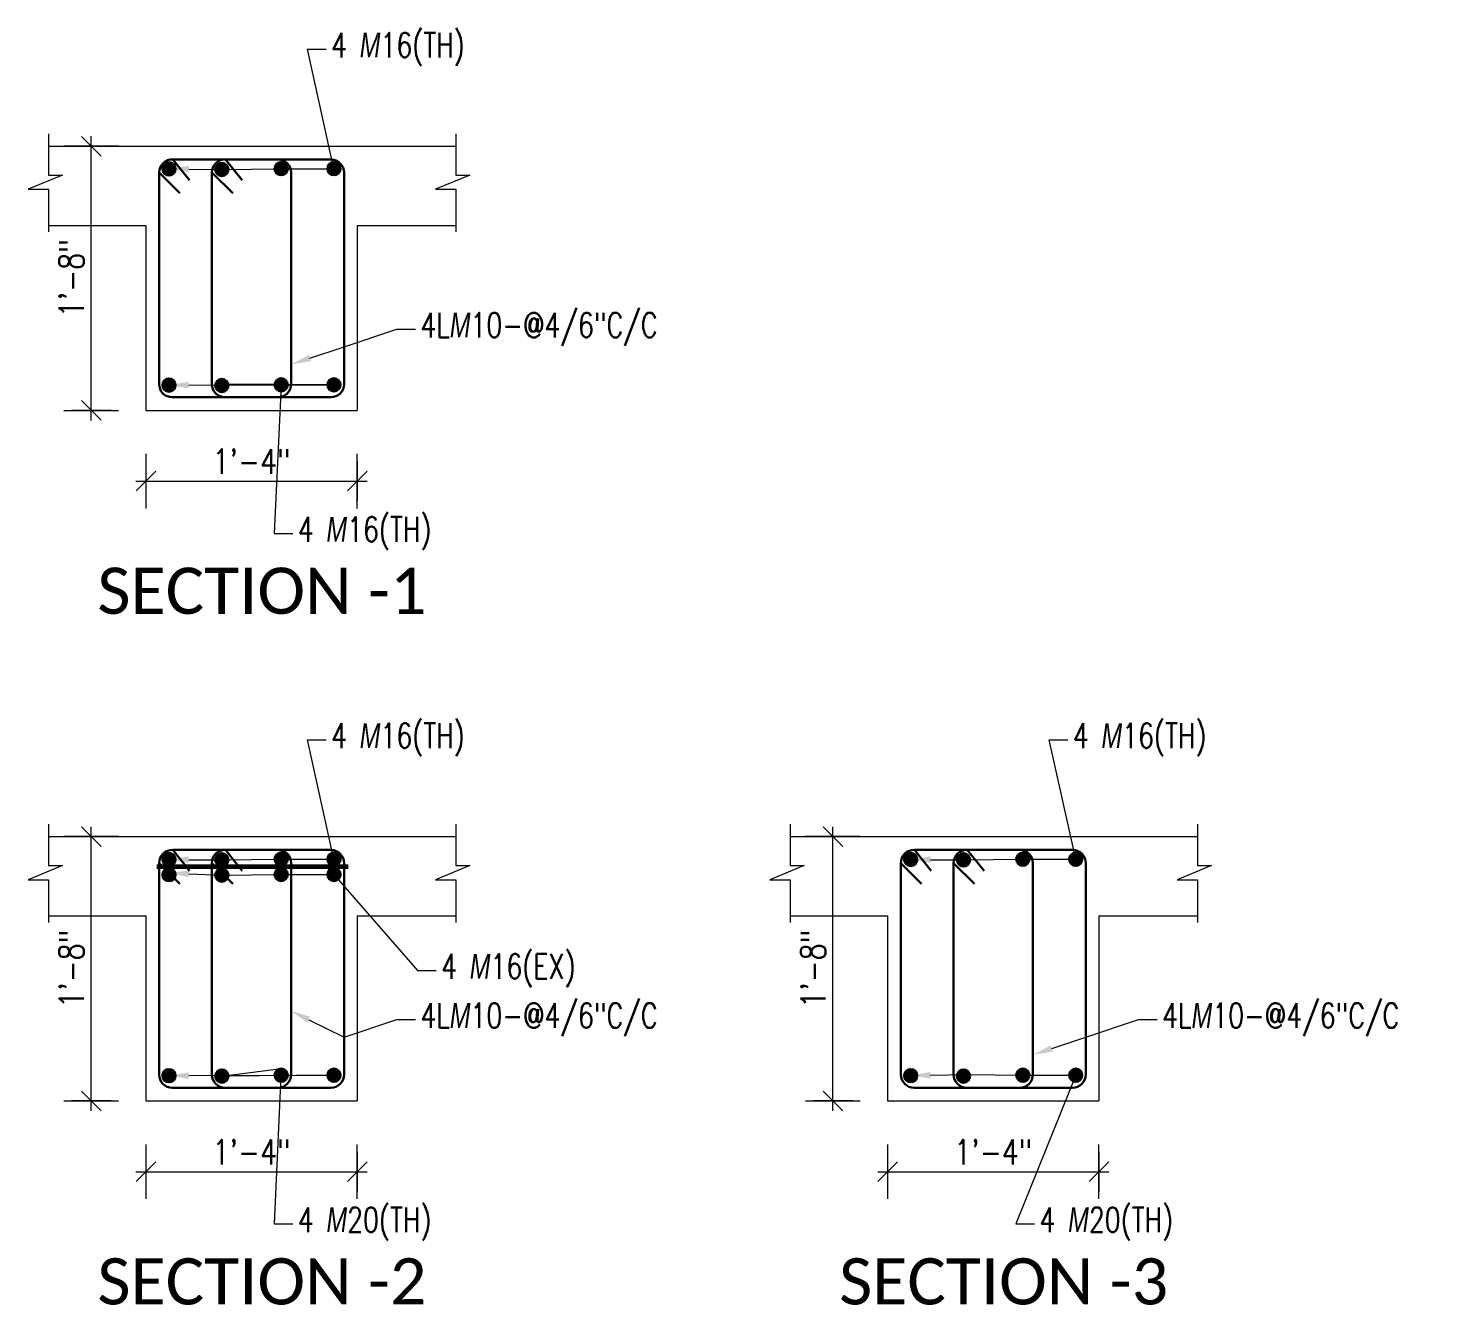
# Model space of a CAD drawing. Header units: inches. Extents: x 0 to 162649, y -36601 to -26324.
# Drawn here: x 155560 to 155666.2, y -36112.7 to -36016 of the extents above; entities that cross this region are included whole.
import ezdxf
from ezdxf import colors
from ezdxf.entities.mleader import LeaderData, LeaderLine
from ezdxf.math import Vec2, Vec3

# ---------------------------------------------------------------- set-up
doc = ezdxf.new("R2010")
doc.units = ezdxf.units.IN
doc.header["$MEASUREMENT"] = 0
for name, color, linetype, lineweight in [('Dim', 1, 'Continuous', 13), ('hatch', 252, 'Continuous', 0), ('OL_AR_Text', 140, 'Continuous', 5), ('Rein', 3, 'Continuous', 30), ('Stirrups', 191, 'Continuous', 25), ('TEXT', 7, 'Continuous', 9)]:
    doc.layers.add(name, color=color, linetype=linetype, lineweight=lineweight)
doc.styles.add('1-8 Annotative Text', font='calibri.ttf', dxfattribs={"height": 0.125})
doc.styles.add('DIM', font='simplex.shx', dxfattribs={"width": 0.75})
doc.styles.add('rmtext', font='romans.shx', dxfattribs={"width": 0.8})
doc.dimstyles.new('DIM-24', dxfattribs={"dimscale": 24, "dimtxt": 0.078125, "dimasz": 0.0625, "dimexe": 0.0625, "dimexo": 0.015625, "dimgap": 0.015625, "dimtad": 1, "dimdec": 1, "dimzin": 3, "dimdsep": 46, "dimlunit": 4, "dimtxsty": 'rmtext', "dimblk": 'OBLIQUE', "dimcen": 0.09375, "dimdle": 0.03125, "dimclrd": 1, "dimclre": 1, "dimclrt": 2, "dimadec": 0, "dimazin": 0, "dimtfac": 0.75, "dimtdec": 1, "dimtix": 1, "dimtmove": 0, "dimatfit": 3, "dimfxl": 0.0625, "dimfxlon": 1, "dimfrac": 1, "dimtolj": 1, "dimtzin": 0, "dimlwd": -1, "dimlwe": 5, "dimarcsym": 0})

# ---------------------------------------------------------------- blocks, each defined once
blk = doc.blocks.new('_Oblique')
for p, q in [((0, -1.375), (0, 1.375)), ((-0.495, -0.495), (0.495, 0.495))]:
    blk.add_line(p, q)
blk = doc.blocks.new('*D291')
at = {"layer": 'Defpoints', "color": 0, "transparency": 16777216}
for p in [(155568.96, -36044.99), (155584.96, -36044.99), (155584.96, -36050.34)]:
    blk.add_point(p, dxfattribs=at)
at = {"layer": 'Dim', "color": 1, "lineweight": 5, "transparency": 16777216}
for p, q in [((155568.96, -36048.84), (155568.96, -36051.84)), ((155584.96, -36048.84), (155584.96, -36051.84))]:
    blk.add_line(p, q, dxfattribs=at)
at = {"layer": 'Dim', "color": 1, "transparency": 16777216}
blk.add_line((155568.21, -36050.34), (155585.71, -36050.34), dxfattribs=at)
at = {"layer": 'Dim', "color": 1, "transparency": 16777216, "xscale": 1.5, "yscale": 1.5, "zscale": 1.5, "rotation": 180}
blk.add_blockref('_Oblique', (155568.96, -36050.34), dxfattribs=at)
at = {"layer": 'Dim', "color": 1, "transparency": 16777216, "xscale": 1.5, "yscale": 1.5, "zscale": 1.5}
blk.add_blockref('_Oblique', (155584.96, -36050.34), dxfattribs=at)
at = {"layer": 'Dim', "color": 2, "transparency": 16777216, "insert": (155576.96, -36048.85), "char_height": 1.875, "attachment_point": 5, "style": 'rmtext'}
blk.add_mtext('\\A1;1\'-4"', dxfattribs=at)
blk = doc.blocks.new('*D292')
at = {"layer": 'Defpoints', "color": 0, "transparency": 16777216}
for p in [(155564.82, -36024.99), (155568.96, -36024.99), (155568.96, -36044.99)]:
    blk.add_point(p, dxfattribs=at)
at = {"layer": 'Dim', "color": 1, "transparency": 16777216}
blk.add_line((155564.82, -36045.74), (155564.82, -36024.24), dxfattribs=at)
at = {"layer": 'Dim', "color": 1, "lineweight": 5, "transparency": 16777216}
for p, q in [((155566.32, -36024.99), (155563.32, -36024.99)), ((155566.32, -36044.99), (155563.32, -36044.99))]:
    blk.add_line(p, q, dxfattribs=at)
at = {"layer": 'Dim', "color": 1, "transparency": 16777216, "xscale": 1.5, "yscale": 1.5, "zscale": 1.5}
for p, rotation in [((155564.82, -36024.99), 90), ((155564.82, -36044.99), 270)]:
    blk.add_blockref('_Oblique', p, dxfattribs=dict(at, rotation=rotation))
at = {"layer": 'Dim', "color": 2, "transparency": 16777216, "insert": (155563.33, -36034.99), "char_height": 1.875, "attachment_point": 5, "rotation": 90, "style": 'rmtext'}
blk.add_mtext('\\A1;1\'-8"', dxfattribs=at)
blk = doc.blocks.new('*D293')
at = {"layer": 'Defpoints', "color": 0, "transparency": 16777216}
for p in [(155568.96, -36097.25), (155584.96, -36097.25), (155584.96, -36102.61)]:
    blk.add_point(p, dxfattribs=at)
at = {"layer": 'Dim', "color": 1, "lineweight": 5, "transparency": 16777216}
for p, q in [((155568.96, -36101.11), (155568.96, -36104.11)), ((155584.96, -36101.11), (155584.96, -36104.11))]:
    blk.add_line(p, q, dxfattribs=at)
at = {"layer": 'Dim', "color": 1, "transparency": 16777216}
blk.add_line((155568.21, -36102.61), (155585.71, -36102.61), dxfattribs=at)
at = {"layer": 'Dim', "color": 1, "transparency": 16777216, "xscale": 1.5, "yscale": 1.5, "zscale": 1.5, "rotation": 180}
blk.add_blockref('_Oblique', (155568.96, -36102.61), dxfattribs=at)
at = {"layer": 'Dim', "color": 1, "transparency": 16777216, "xscale": 1.5, "yscale": 1.5, "zscale": 1.5}
blk.add_blockref('_Oblique', (155584.96, -36102.61), dxfattribs=at)
at = {"layer": 'Dim', "color": 2, "transparency": 16777216, "insert": (155576.96, -36101.12), "char_height": 1.875, "attachment_point": 5, "style": 'rmtext'}
blk.add_mtext('\\A1;1\'-4"', dxfattribs=at)
blk = doc.blocks.new('*D294')
at = {"layer": 'Defpoints', "color": 0, "transparency": 16777216}
for p in [(155564.82, -36077.25), (155568.96, -36077.25), (155568.96, -36097.25)]:
    blk.add_point(p, dxfattribs=at)
at = {"layer": 'Dim', "color": 1, "transparency": 16777216}
blk.add_line((155564.82, -36098), (155564.82, -36076.5), dxfattribs=at)
at = {"layer": 'Dim', "color": 1, "lineweight": 5, "transparency": 16777216}
for p, q in [((155566.32, -36077.25), (155563.32, -36077.25)), ((155566.32, -36097.25), (155563.32, -36097.25))]:
    blk.add_line(p, q, dxfattribs=at)
at = {"layer": 'Dim', "color": 1, "transparency": 16777216, "xscale": 1.5, "yscale": 1.5, "zscale": 1.5}
for p, rotation in [((155564.82, -36077.25), 90), ((155564.82, -36097.25), 270)]:
    blk.add_blockref('_Oblique', p, dxfattribs=dict(at, rotation=rotation))
at = {"layer": 'Dim', "color": 2, "transparency": 16777216, "insert": (155563.33, -36087.25), "char_height": 1.875, "attachment_point": 5, "rotation": 90, "style": 'rmtext'}
blk.add_mtext('\\A1;1\'-8"', dxfattribs=at)
blk = doc.blocks.new('*D295')
at = {"layer": 'Defpoints', "color": 0, "transparency": 16777216}
for p in [(155625.11, -36097.25), (155641.11, -36097.25), (155641.11, -36102.61)]:
    blk.add_point(p, dxfattribs=at)
at = {"layer": 'Dim', "color": 1, "lineweight": 5, "transparency": 16777216}
for p, q in [((155625.11, -36101.11), (155625.11, -36104.11)), ((155641.11, -36101.11), (155641.11, -36104.11))]:
    blk.add_line(p, q, dxfattribs=at)
at = {"layer": 'Dim', "color": 1, "transparency": 16777216}
blk.add_line((155624.36, -36102.61), (155641.86, -36102.61), dxfattribs=at)
at = {"layer": 'Dim', "color": 1, "transparency": 16777216, "xscale": 1.5, "yscale": 1.5, "zscale": 1.5, "rotation": 180}
blk.add_blockref('_Oblique', (155625.11, -36102.61), dxfattribs=at)
at = {"layer": 'Dim', "color": 1, "transparency": 16777216, "xscale": 1.5, "yscale": 1.5, "zscale": 1.5}
blk.add_blockref('_Oblique', (155641.11, -36102.61), dxfattribs=at)
at = {"layer": 'Dim', "color": 2, "transparency": 16777216, "insert": (155633.11, -36101.12), "char_height": 1.875, "attachment_point": 5, "style": 'rmtext'}
blk.add_mtext('\\A1;1\'-4"', dxfattribs=at)
blk = doc.blocks.new('*D296')
at = {"layer": 'Defpoints', "color": 0, "transparency": 16777216}
for p in [(155620.97, -36077.25), (155625.11, -36077.25), (155625.11, -36097.25)]:
    blk.add_point(p, dxfattribs=at)
at = {"layer": 'Dim', "color": 1, "transparency": 16777216}
blk.add_line((155620.97, -36098), (155620.97, -36076.5), dxfattribs=at)
at = {"layer": 'Dim', "color": 1, "lineweight": 5, "transparency": 16777216}
for p, q in [((155622.47, -36077.25), (155619.47, -36077.25)), ((155622.47, -36097.25), (155619.47, -36097.25))]:
    blk.add_line(p, q, dxfattribs=at)
at = {"layer": 'Dim', "color": 1, "transparency": 16777216, "xscale": 1.5, "yscale": 1.5, "zscale": 1.5}
for p, rotation in [((155620.97, -36077.25), 90), ((155620.97, -36097.25), 270)]:
    blk.add_blockref('_Oblique', p, dxfattribs=dict(at, rotation=rotation))
at = {"layer": 'Dim', "color": 2, "transparency": 16777216, "insert": (155619.48, -36087.25), "char_height": 1.875, "attachment_point": 5, "rotation": 90, "style": 'rmtext'}
blk.add_mtext('\\A1;1\'-8"', dxfattribs=at)

msp = doc.modelspace()

# ---------------------------------------------------------------- hatches: boundary and pattern name
at = {"layer": 'Rein'}
h = msp.add_hatch(color=256, dxfattribs=at)
h.dxf.hatch_style = 1
h.paths.add_polyline_path([(155571.21, -36026.71, 1), (155570.21, -36026.71, 1)])
h = msp.add_hatch(color=256, dxfattribs=at)
h.dxf.hatch_style = 1
h.paths.add_polyline_path([(155575.21, -36026.75, 1), (155574.21, -36026.75, 1)])
h = msp.add_hatch(color=256, dxfattribs=at)
h.dxf.hatch_style = 1
h.paths.add_polyline_path([(155579.7, -36026.69, 1), (155578.7, -36026.69, 1)])
h = msp.add_hatch(color=256, dxfattribs=at)
h.dxf.hatch_style = 1
h.paths.add_polyline_path([(155583.7, -36026.69, 1), (155582.7, -36026.69, 1)])
h = msp.add_hatch(color=256, dxfattribs=at)
h.dxf.hatch_style = 1
h.paths.add_polyline_path([(155571.21, -36043.07, 1), (155570.21, -36043.07, 1)])
h = msp.add_hatch(color=256, dxfattribs=at)
h.dxf.hatch_style = 1
h.paths.add_polyline_path([(155575.21, -36043.1, 1), (155574.21, -36043.1, 1)])
h = msp.add_hatch(color=256, dxfattribs=at)
h.dxf.hatch_style = 1
h.paths.add_polyline_path([(155579.7, -36043.05, 1), (155578.7, -36043.05, 1)])
h = msp.add_hatch(color=256, dxfattribs=at)
h.dxf.hatch_style = 1
h.paths.add_polyline_path([(155583.7, -36043.05, 1), (155582.7, -36043.05, 1)])
h = msp.add_hatch(color=256, dxfattribs=at)
h.dxf.hatch_style = 1
h.paths.add_polyline_path([(155571.21, -36078.98, 1), (155570.21, -36078.98, 1)])
h = msp.add_hatch(color=256, dxfattribs=at)
h.dxf.hatch_style = 1
h.paths.add_polyline_path([(155575.21, -36079.01, 1), (155574.21, -36079.01, 1)])
h = msp.add_hatch(color=256, dxfattribs=at)
h.dxf.hatch_style = 1
h.paths.add_polyline_path([(155579.7, -36078.96, 1), (155578.7, -36078.96, 1)])
h = msp.add_hatch(color=256, dxfattribs=at)
h.dxf.hatch_style = 1
h.paths.add_polyline_path([(155583.7, -36078.96, 1), (155582.7, -36078.96, 1)])
h = msp.add_hatch(color=256, dxfattribs=at)
h.dxf.hatch_style = 1
h.paths.add_polyline_path([(155627.36, -36078.98, 1), (155626.36, -36078.98, 1)])
h = msp.add_hatch(color=256, dxfattribs=at)
h.dxf.hatch_style = 1
h.paths.add_polyline_path([(155631.36, -36079.01, 1), (155630.36, -36079.01, 1)])
h = msp.add_hatch(color=256, dxfattribs=at)
h.dxf.hatch_style = 1
h.paths.add_polyline_path([(155635.85, -36078.96, 1), (155634.85, -36078.96, 1)])
h = msp.add_hatch(color=256, dxfattribs=at)
h.dxf.hatch_style = 1
h.paths.add_polyline_path([(155639.85, -36078.96, 1), (155638.85, -36078.96, 1)])
h = msp.add_hatch(color=256, dxfattribs=at)
h.dxf.hatch_style = 1
h.paths.add_polyline_path([(155571.21, -36080.13, 1), (155570.21, -36080.13, 1)])
h = msp.add_hatch(color=256, dxfattribs=at)
h.dxf.hatch_style = 1
h.paths.add_polyline_path([(155575.21, -36080.16, 1), (155574.21, -36080.16, 1)])
h = msp.add_hatch(color=256, dxfattribs=at)
h.dxf.hatch_style = 1
h.paths.add_polyline_path([(155579.7, -36080.11, 1), (155578.7, -36080.11, 1)])
h = msp.add_hatch(color=256, dxfattribs=at)
h.dxf.hatch_style = 1
h.paths.add_polyline_path([(155583.7, -36080.11, 1), (155582.7, -36080.11, 1)])
h = msp.add_hatch(color=256, dxfattribs=at)
h.dxf.hatch_style = 1
h.paths.add_polyline_path([(155571.21, -36095.34, 1), (155570.21, -36095.34, 1)])
h = msp.add_hatch(color=256, dxfattribs=at)
h.dxf.hatch_style = 1
h.paths.add_polyline_path([(155575.21, -36095.37, 1), (155574.21, -36095.37, 1)])
h = msp.add_hatch(color=256, dxfattribs=at)
h.dxf.hatch_style = 1
h.paths.add_polyline_path([(155579.7, -36095.31, 1), (155578.7, -36095.31, 1)])
h = msp.add_hatch(color=256, dxfattribs=at)
h.dxf.hatch_style = 1
h.paths.add_polyline_path([(155583.7, -36095.31, 1), (155582.7, -36095.31, 1)])
h = msp.add_hatch(color=256, dxfattribs=at)
h.dxf.hatch_style = 1
h.paths.add_polyline_path([(155627.36, -36095.34, 1), (155626.36, -36095.34, 1)])
h = msp.add_hatch(color=256, dxfattribs=at)
h.dxf.hatch_style = 1
h.paths.add_polyline_path([(155631.36, -36095.37, 1), (155630.36, -36095.37, 1)])
h = msp.add_hatch(color=256, dxfattribs=at)
h.dxf.hatch_style = 1
h.paths.add_polyline_path([(155635.85, -36095.31, 1), (155634.85, -36095.31, 1)])
h = msp.add_hatch(color=256, dxfattribs=at)
h.dxf.hatch_style = 1
h.paths.add_polyline_path([(155639.85, -36095.31, 1), (155638.85, -36095.31, 1)])

# ---------------------------------------------------------------- linework, layer by layer
at = {"layer": 'Dim', "lineweight": 60}
msp.add_line((155569.78, -36079.5), (155584.28, -36079.5), dxfattribs=at)
at = {"layer": 'hatch'}
for p, q in [((155561.58, -36024.05), (155561.58, -36027.18)), ((155592.43, -36024.05), (155592.43, -36027.18)), ((155561.58, -36024.99), (155592.43, -36024.99)), ((155562.64, -36027.18), (155560.04, -36028.24)), ((155561.58, -36027.18), (155562.64, -36027.18)), ((155593.49, -36027.18), (155590.89, -36028.24)), ((155592.43, -36027.18), (155593.49, -36027.18)), ((155560.04, -36028.24), (155561.58, -36028.24)), ((155561.58, -36028.24), (155561.58, -36031.48)), ((155590.89, -36028.24), (155592.43, -36028.24)), ((155592.43, -36028.24), (155592.43, -36031.48)), ((155561.58, -36030.99), (155568.96, -36030.99)), ((155568.96, -36030.99), (155568.96, -36044.99)), ((155584.96, -36030.99), (155584.96, -36044.99)), ((155584.96, -36030.99), (155592.43, -36030.99)), ((155568.96, -36044.99), (155584.96, -36044.99)), ((155561.58, -36076.31), (155561.58, -36079.44)), ((155592.43, -36076.31), (155592.43, -36079.44)), ((155617.73, -36076.31), (155617.73, -36079.44)), ((155648.58, -36076.31), (155648.58, -36079.44)), ((155561.58, -36077.25), (155592.43, -36077.25)), ((155617.73, -36077.25), (155648.58, -36077.25)), ((155562.64, -36079.44), (155560.04, -36080.51)), ((155561.58, -36079.44), (155562.64, -36079.44)), ((155593.49, -36079.44), (155590.89, -36080.51)), ((155592.43, -36079.44), (155593.49, -36079.44)), ((155618.79, -36079.44), (155616.19, -36080.51)), ((155617.73, -36079.44), (155618.79, -36079.44)), ((155649.63, -36079.44), (155647.03, -36080.51)), ((155648.58, -36079.44), (155649.63, -36079.44)), ((155560.04, -36080.51), (155561.58, -36080.51)), ((155561.58, -36080.51), (155561.58, -36083.75)), ((155590.89, -36080.51), (155592.43, -36080.51)), ((155592.43, -36080.51), (155592.43, -36083.75)), ((155616.19, -36080.51), (155617.73, -36080.51)), ((155617.73, -36080.51), (155617.73, -36083.75)), ((155647.03, -36080.51), (155648.58, -36080.51)), ((155648.58, -36080.51), (155648.58, -36083.75)), ((155561.58, -36083.25), (155568.96, -36083.25)), ((155568.96, -36083.25), (155568.96, -36097.25)), ((155584.96, -36083.25), (155584.96, -36097.25)), ((155584.96, -36083.25), (155592.43, -36083.25)), ((155617.73, -36083.25), (155625.11, -36083.25)), ((155625.11, -36083.25), (155625.11, -36097.25)), ((155641.11, -36083.25), (155641.11, -36097.25)), ((155641.11, -36083.25), (155648.58, -36083.25)), ((155568.96, -36097.25), (155584.96, -36097.25)), ((155625.11, -36097.25), (155641.11, -36097.25))]:
    msp.add_line(p, q, dxfattribs=at)
at = {"layer": 'Rein'}
for centre in [(155570.71, -36026.71), (155574.71, -36026.75), (155579.2, -36026.69), (155583.2, -36026.69), (155570.71, -36043.07), (155574.71, -36043.1), (155579.2, -36043.05), (155583.2, -36043.05), (155570.71, -36078.98), (155574.71, -36079.01), (155579.2, -36078.96), (155583.2, -36078.96), (155626.86, -36078.98), (155630.86, -36079.01), (155635.35, -36078.96), (155639.35, -36078.96), (155570.71, -36080.13), (155574.71, -36080.16), (155579.2, -36080.11), (155583.2, -36080.11), (155570.71, -36095.34), (155574.71, -36095.37), (155579.2, -36095.31), (155583.2, -36095.31), (155626.86, -36095.34), (155630.86, -36095.37), (155635.35, -36095.31), (155639.35, -36095.31)]:
    msp.add_circle(centre, 0.5, dxfattribs=at)
at = {"layer": 'Stirrups', "lineweight": 30}
for p, q in [((155570.99, -36025.99), (155572.26, -36027.56)), ((155574.99, -36025.99), (155576.26, -36027.56)), ((155569.96, -36026.99), (155571.54, -36028.55)), ((155573.96, -36026.99), (155575.54, -36028.55)), ((155570.99, -36078.25), (155572.26, -36079.83)), ((155574.99, -36078.25), (155576.26, -36079.83)), ((155627.14, -36078.25), (155628.41, -36079.83)), ((155631.14, -36078.25), (155632.41, -36079.83)), ((155569.96, -36079.25), (155571.54, -36080.82)), ((155573.96, -36079.25), (155575.54, -36080.82)), ((155626.11, -36079.25), (155627.68, -36080.82)), ((155630.11, -36079.25), (155631.68, -36080.82))]:
    msp.add_line(p, q, dxfattribs=at)
for points in [[(155570.96, -36043.99), (155582.96, -36043.99, 0.414214), (155583.96, -36042.99), (155583.96, -36026.99, 0.404381), (155582.99, -36025.99), (155570.99, -36025.99, 0.424115), (155569.96, -36026.99), (155569.96, -36042.99, 0.414214)], [(155574.96, -36043.99), (155578.96, -36043.99, 0.414214), (155579.96, -36042.99), (155579.96, -36026.99, 0.404381), (155578.99, -36025.99), (155574.99, -36025.99, 0.424115), (155573.96, -36026.99), (155573.96, -36042.99, 0.414214)], [(155570.96, -36096.25), (155582.96, -36096.25, 0.414214), (155583.96, -36095.25), (155583.96, -36079.25, 0.404381), (155582.99, -36078.25), (155570.99, -36078.25, 0.424115), (155569.96, -36079.25), (155569.96, -36095.25, 0.414214)], [(155574.96, -36096.25), (155578.96, -36096.25, 0.414214), (155579.96, -36095.25), (155579.96, -36079.25, 0.404381), (155578.99, -36078.25), (155574.99, -36078.25, 0.424115), (155573.96, -36079.25), (155573.96, -36095.25, 0.414214)], [(155627.11, -36096.25), (155639.11, -36096.25, 0.414214), (155640.11, -36095.25), (155640.11, -36079.25, 0.404381), (155639.14, -36078.25), (155627.14, -36078.25, 0.424115), (155626.11, -36079.25), (155626.11, -36095.25, 0.414214)], [(155631.11, -36096.25), (155635.11, -36096.25, 0.414214), (155636.11, -36095.25), (155636.11, -36079.25, 0.404381), (155635.14, -36078.25), (155631.14, -36078.25, 0.424115), (155630.11, -36079.25), (155630.11, -36095.25, 0.414214)]]:
    msp.add_lwpolyline(points, format="xyb", close=True, dxfattribs=at)

# ---------------------------------------------------------------- texts
at = {"layer": 'OL_AR_Text', "char_height": 3.5, "width": 2.6734445e-317, "attachment_point": 1, "style": '1-8 Annotative Text'}
for s, insert in [('SECTION -1', (155565.29, -36056.89)), ('SECTION -2', (155565.29, -36109.16)), ('SECTION -3', (155621.44, -36109.16))]:
    msp.add_mtext(s, dxfattribs=dict(at, insert=insert))

# ---------------------------------------------------------------- dimensions: what is measured, and where the dimension line sits
at = {"layer": 'Dim'}
for base, p1, p2, picture, middle in [((155564.82, -36024.99), (155568.96, -36044.99), (155568.96, -36024.99), '*D292', (155563.33, -36034.99)), ((155564.82, -36077.25), (155568.96, -36097.25), (155568.96, -36077.25), '*D294', (155563.33, -36087.25)), ((155620.97, -36077.25), (155625.11, -36097.25), (155625.11, -36077.25), '*D296', (155619.48, -36087.25))]:
    dim = msp.add_linear_dim(base=base, p1=p1, p2=p2, angle=90, dimstyle='DIM-24', dxfattribs=at)
    dim.commit()
    dim.dimension.update_dxf_attribs({"geometry": picture, "text_midpoint": middle})
for base, p1, p2, picture, middle in [((155584.96, -36050.34), (155568.96, -36044.99), (155584.96, -36044.99), '*D291', (155576.96, -36048.85)), ((155584.96, -36102.61), (155568.96, -36097.25), (155584.96, -36097.25), '*D293', (155576.96, -36101.12)), ((155641.11, -36102.61), (155625.11, -36097.25), (155641.11, -36097.25), '*D295', (155633.11, -36101.12))]:
    dim = msp.add_linear_dim(base=base, p1=p1, p2=p2, dimstyle='DIM-24', dxfattribs=at)
    dim.commit()
    dim.dimension.update_dxf_attribs({"geometry": picture, "text_midpoint": middle})

# ---------------------------------------------------------------- leaders
at = {"layer": 'TEXT'}
ml = msp.add_multileader_mtext('Standard', dxfattribs=at)
ml.set_content('4 {\\Fgothici|c0;M}16(TH) ', color=256, style='DIM')
ml.set_leader_properties(color=1, linetype='ByLayer', lineweight=9)
ml.build(insert=Vec2(0, 0))
ml.multileader.update_dxf_attribs({"text_right_attachment_type": 2, "dogleg_length": 0.25, "arrow_head_size": 1.5, "scale": 32})
ctx = ml.context
ctx.base_point, ctx.scale, ctx.char_height, ctx.arrow_head_size, ctx.landing_gap_size, ctx.plane_origin = Vec3(155582.61, -36017.65), 32, 1.875, 1.5, 0.375, Vec3(155593.71, -36025.75)
ctx.right_attachment = 2
notes = []
notes.append((ctx, [(0, (1, 1, 0), (155581.2, -36017.65), (1, 0), 1.4, [(3, [(155570.71, -36026.71), (155574.71, -36026.75), (155579.2, -36026.69), (155583.2, -36026.69)], 0, [])])]))
ctx.mtext.insert, ctx.mtext.flow_direction = Vec3(155582.98, -36016.4), 5
ml = msp.add_multileader_mtext('Standard', dxfattribs=at)
ml.set_content('4L{\\Fgothici|c0;M}10-@4/6"C/C ', color=256, style='DIM')
ml.set_leader_properties(color=1, linetype='ByLayer', lineweight=9)
ml.build(insert=Vec2(0, 0))
ml.multileader.update_dxf_attribs({"text_right_attachment_type": 2, "dogleg_length": 0.25, "arrow_head_size": 1.5, "scale": 32})
ctx = ml.context
ctx.base_point, ctx.scale, ctx.char_height, ctx.arrow_head_size, ctx.landing_gap_size, ctx.plane_origin = Vec3(155589.37, -36038.84), 32, 1.875, 1.5, 0.375, Vec3(155599.9, -36048.59)
ctx.right_attachment = 2
notes.append((ctx, [(0, (1, 1, 0), (155587.96, -36038.84), (1, 0), 1.4, [(1, [(155579.96, -36041.5), (155583.96, -36040.17)], 0, [])])]))
ctx.mtext.insert, ctx.mtext.flow_direction = Vec3(155589.74, -36037.59), 5
ml = msp.add_multileader_mtext('Standard', dxfattribs=at)
ml.set_content('4 {\\Fgothici|c0;M}16(TH) ', color=256, style='DIM')
ml.set_leader_properties(color=1, linetype='ByLayer', lineweight=9)
ml.build(insert=Vec2(0, 0))
ml.multileader.update_dxf_attribs({"text_right_attachment_type": 2, "dogleg_length": 0.25, "arrow_head_size": 1.5, "scale": 32})
ctx = ml.context
ctx.base_point, ctx.scale, ctx.char_height, ctx.arrow_head_size, ctx.landing_gap_size, ctx.plane_origin = Vec3(155580.09, -36054.3), 32, 1.875, 1.5, 0.375, Vec3(155591.75, -36052.25)
ctx.right_attachment = 2
notes.append((ctx, [(0, (1, 1, 0), (155578.68, -36054.3), (1, 0), 1.4, [(2, [(155570.71, -36043.07), (155583.2, -36043.05), (155574.96, -36042.99), (155579.2, -36043.05)], 0, [])])]))
ctx.mtext.insert, ctx.mtext.flow_direction = Vec3(155580.46, -36053.05), 5
ml = msp.add_multileader_mtext('Standard', dxfattribs=at)
ml.set_content('4 {\\Fgothici|c0;M}16(TH) ', color=256, style='DIM')
ml.set_leader_properties(color=1, linetype='ByLayer', lineweight=9)
ml.build(insert=Vec2(0, 0))
ml.multileader.update_dxf_attribs({"text_right_attachment_type": 2, "dogleg_length": 0.25, "arrow_head_size": 1.5, "scale": 32})
ctx = ml.context
ctx.base_point, ctx.scale, ctx.char_height, ctx.arrow_head_size, ctx.landing_gap_size, ctx.plane_origin = Vec3(155582.61, -36069.92), 32, 1.875, 1.5, 0.375, Vec3(155593.71, -36078.01)
ctx.right_attachment = 2
notes.append((ctx, [(0, (1, 1, 0), (155581.2, -36069.92), (1, 0), 1.4, [(3, [(155570.71, -36078.98), (155574.71, -36079.01), (155579.2, -36078.96), (155583.2, -36078.96)], 0, [])])]))
ctx.mtext.insert, ctx.mtext.flow_direction = Vec3(155582.98, -36068.67), 5
ml = msp.add_multileader_mtext('Standard', dxfattribs=at)
ml.set_content('4 {\\Fgothici|c0;M}16(TH) ', color=256, style='DIM')
ml.set_leader_properties(color=1, linetype='ByLayer', lineweight=9)
ml.build(insert=Vec2(0, 0))
ml.multileader.update_dxf_attribs({"text_right_attachment_type": 2, "dogleg_length": 0.25, "arrow_head_size": 1.5, "scale": 32})
ctx = ml.context
ctx.base_point, ctx.scale, ctx.char_height, ctx.arrow_head_size, ctx.landing_gap_size, ctx.plane_origin = Vec3(155638.76, -36069.92), 32, 1.875, 1.5, 0.375, Vec3(155649.86, -36078.01)
ctx.right_attachment = 2
notes.append((ctx, [(0, (1, 1, 0), (155637.35, -36069.92), (1, 0), 1.4, [(3, [(155626.86, -36078.98), (155630.86, -36079.01), (155635.35, -36078.96), (155639.35, -36078.96)], 0, [])])]))
ctx.mtext.insert, ctx.mtext.flow_direction = Vec3(155639.13, -36068.67), 5
ml = msp.add_multileader_mtext('Standard', dxfattribs=at)
ml.set_content('4 {\\Fgothici|c0;M}16(EX) ', color=256, style='DIM')
ml.set_leader_properties(color=1, linetype='ByLayer', lineweight=9)
ml.build(insert=Vec2(0, 0))
ml.multileader.update_dxf_attribs({"text_right_attachment_type": 2, "dogleg_length": 0.25, "arrow_head_size": 1.5, "scale": 32})
ctx = ml.context
ctx.base_point, ctx.scale, ctx.char_height, ctx.arrow_head_size, ctx.landing_gap_size, ctx.plane_origin = Vec3(155590.93, -36087.38), 32, 1.875, 1.5, 0.375, Vec3(155591.75, -36085.33)
ctx.right_attachment = 2
notes.append((ctx, [(0, (1, 1, 0), (155589.53, -36087.38), (1, 0), 1.4, [(3, [(155570.71, -36080), (155574.71, -36080.16), (155579.2, -36080.11), (155583.2, -36080.11)], 0, [])])]))
ctx.mtext.insert, ctx.mtext.flow_direction = Vec3(155591.31, -36086.13), 5
ml = msp.add_multileader_mtext('Standard', dxfattribs=at)
ml.set_content('4L{\\Fgothici|c0;M}10-@4/6"C/C ', color=256, style='DIM')
ml.set_leader_properties(color=1, linetype='ByLayer', lineweight=9)
ml.build(insert=Vec2(0, 0))
ml.multileader.update_dxf_attribs({"text_right_attachment_type": 2, "dogleg_length": 0.25, "arrow_head_size": 1.5, "scale": 32})
ctx = ml.context
ctx.base_point, ctx.scale, ctx.char_height, ctx.arrow_head_size, ctx.landing_gap_size, ctx.plane_origin = Vec3(155589.37, -36091.1), 32, 1.875, 1.5, 0.375, Vec3(155599.9, -36100.85)
ctx.right_attachment = 2
notes.append((ctx, [(0, (1, 1, 0), (155587.96, -36091.1), (1, 0), 1.4, [(1, [(155579.96, -36090.44), (155583.96, -36092.43)], 0, [])])]))
ctx.mtext.insert, ctx.mtext.flow_direction = Vec3(155589.74, -36089.85), 5
ml = msp.add_multileader_mtext('Standard', dxfattribs=at)
ml.set_content('4L{\\Fgothici|c0;M}10-@4/6"C/C ', color=256, style='DIM')
ml.set_leader_properties(color=1, linetype='ByLayer', lineweight=9)
ml.build(insert=Vec2(0, 0))
ml.multileader.update_dxf_attribs({"text_right_attachment_type": 2, "dogleg_length": 0.25, "arrow_head_size": 1.5, "scale": 32})
ctx = ml.context
ctx.base_point, ctx.scale, ctx.char_height, ctx.arrow_head_size, ctx.landing_gap_size, ctx.plane_origin = Vec3(155645.51, -36091.1), 32, 1.875, 1.5, 0.375, Vec3(155656.05, -36100.85)
ctx.right_attachment = 2
notes.append((ctx, [(0, (1, 1, 0), (155644.11, -36091.1), (1, 0), 1.4, [(1, [(155636.11, -36093.76), (155640.11, -36092.43)], 0, [])])]))
ctx.mtext.insert, ctx.mtext.flow_direction = Vec3(155645.89, -36089.85), 5
ml = msp.add_multileader_mtext('Standard', dxfattribs=at)
ml.set_content('4 {\\Fgothici|c0;M}20(TH) ', color=256, style='DIM')
ml.set_leader_properties(color=1, linetype='ByLayer', lineweight=9)
ml.build(insert=Vec2(0, 0))
ml.multileader.update_dxf_attribs({"text_right_attachment_type": 2, "dogleg_length": 0.25, "arrow_head_size": 1.5, "scale": 32})
ctx = ml.context
ctx.base_point, ctx.scale, ctx.char_height, ctx.arrow_head_size, ctx.landing_gap_size, ctx.plane_origin = Vec3(155580.09, -36106.56), 32, 1.875, 1.5, 0.375, Vec3(155591.75, -36104.52)
ctx.right_attachment = 2
notes.append((ctx, [(0, (1, 1, 0), (155578.68, -36106.56), (1, 0), 1.4, [(2, [(155570.71, -36095.34), (155583.2, -36095.31), (155574.71, -36095.37), (155579.2, -36094.81)], 0, [])])]))
ctx.mtext.insert, ctx.mtext.flow_direction = Vec3(155580.46, -36105.31), 5
ml = msp.add_multileader_mtext('Standard', dxfattribs=at)
ml.set_content('4 {\\Fgothici|c0;M}20(TH) ', color=256, style='DIM')
ml.set_leader_properties(color=1, linetype='ByLayer', lineweight=9)
ml.build(insert=Vec2(0, 0))
ml.multileader.update_dxf_attribs({"text_right_attachment_type": 2, "dogleg_length": 0.25, "arrow_head_size": 1.5, "scale": 32})
ctx = ml.context
ctx.base_point, ctx.scale, ctx.char_height, ctx.arrow_head_size, ctx.landing_gap_size, ctx.plane_origin = Vec3(155636.23, -36106.56), 32, 1.875, 1.5, 0.375, Vec3(155647.89, -36104.52)
ctx.right_attachment = 2
notes.append((ctx, [(0, (1, 1, 0), (155634.83, -36106.56), (1, 0), 1.4, [(3, [(155626.86, -36095.34), (155631.11, -36095.25), (155635.35, -36095.31), (155639.35, -36095.31)], 0, [])])]))
ctx.mtext.insert, ctx.mtext.flow_direction = Vec3(155636.61, -36105.31), 5
for ctx, leaders in notes:
    for number, flags, end, landing, length, lines in leaders:
        leader = LeaderData()
        leader.index, (leader.has_last_leader_line, leader.has_dogleg_vector, leader.attachment_direction) = number, flags
        leader.last_leader_point, leader.dogleg_vector, leader.dogleg_length = Vec3(end), Vec3(landing), length
        for number, points, colour, breaks in lines:
            line = LeaderLine()
            line.index, line.vertices, line.color, line.breaks = number, Vec3.list(points), colors.encode_raw_color(colour), breaks
            leader.lines.append(line)
        ctx.leaders.append(leader)

doc.saveas('drawing.dxf')
